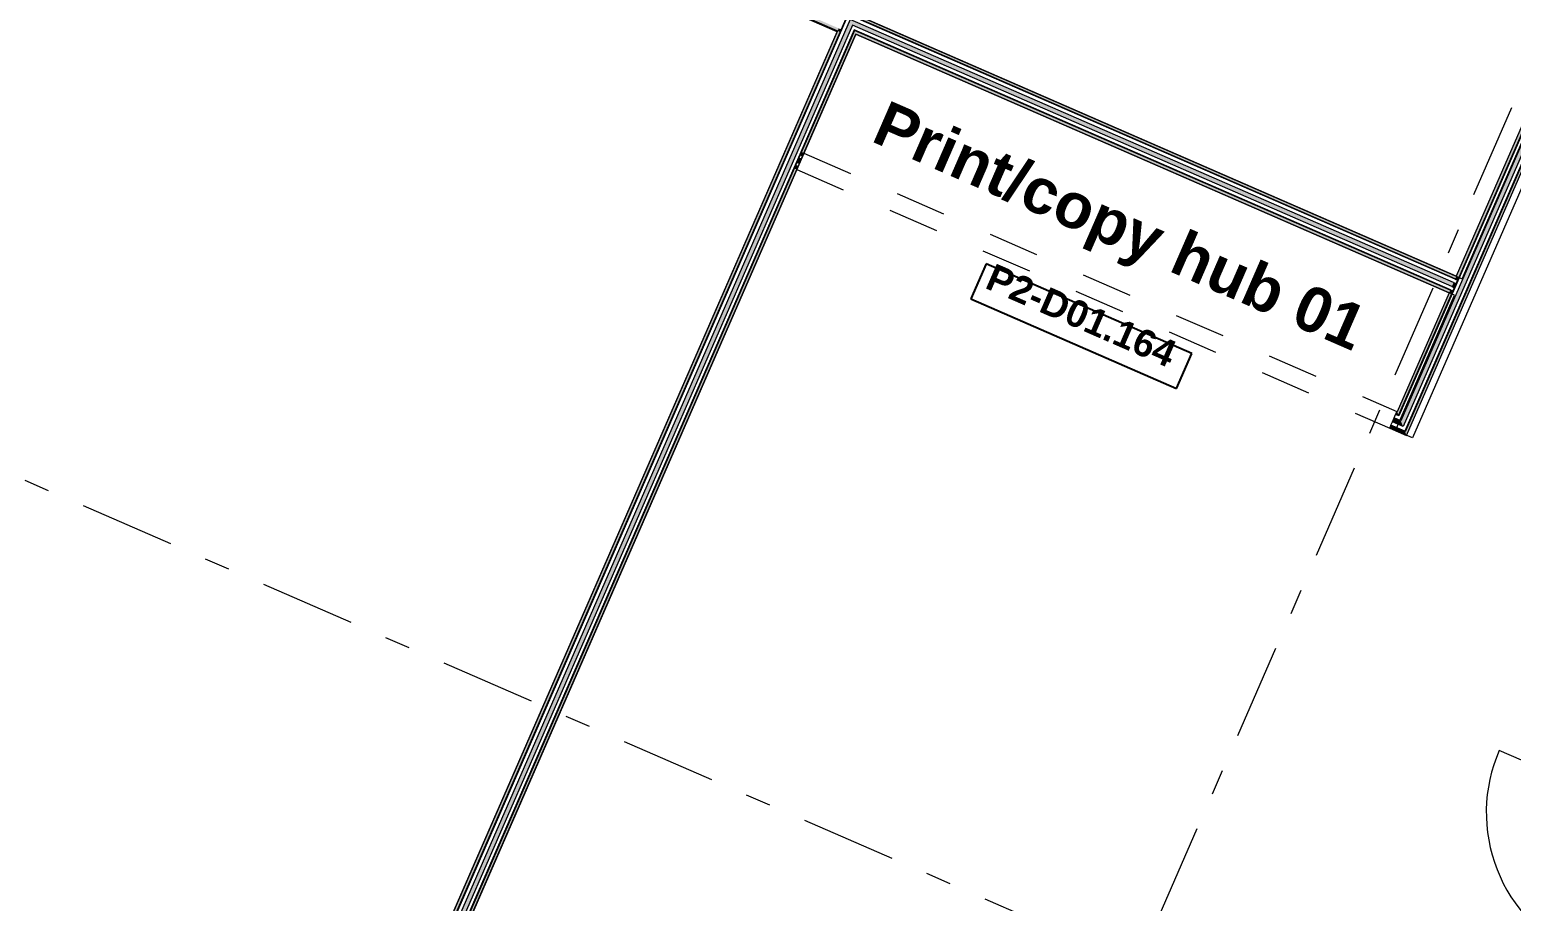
# Model space of a CAD drawing. Header units: millimetres. Extents: x -50172 to 90294, y -80883 to 25069.
# Drawn here: x -12876 to -4639, y -26079 to -21232 of the extents above; entities that cross this region are included whole.
import ezdxf
from ezdxf.enums import TextEntityAlignment as Align

# ---------------------------------------------------------------- set-up
doc = ezdxf.new("R2010")
doc.units = ezdxf.units.MM
doc.header["$MEASUREMENT"] = 0
doc.linetypes.add('Dashed', pattern=[564.444447, 282.222223, -282.222223])
doc.linetypes.add('Double Dashed', pattern=[1093.611073, 529.166651, -211.666656, 141.111112, -211.666656])
for name, color, linetype in [('New_A-05-M_Gross_Int_Circulation', 7, 'Continuous'), ('New_A-15-MG_Structural_Grid_Phase_2', 7, 'Continuous'), ('New_A-25-M_Wall_Int', 7, 'Continuous'), ('New_A-35-M_FFE-Zone', 7, 'Continuous'), ('New_ArchiCAD Door Markers', 7, 'Continuous'), ('New_ArchiCAD Doors', 7, 'Continuous')]:
    doc.layers.add(name, color=color, linetype=linetype)
for name, color, linetype, lineweight, true_color in [('New_A-05-M_Gross_Int_Circulation_Pen_No__74', 7, 'Continuous', 20, 0x606060), ('New_A-15-MG_Structural_Grid_Phase_2_Pen_No__222', 7, 'Continuous', 13, 0x65af33), ('New_A-25-M_Wall_Int_Pen_No__107', 7, 'Continuous', 15, 0xa6a6a6), ('New_A-35-M_FFE-Zone_Pen_No__74', 7, 'Continuous', 20, 0x606060), ('New_ArchiCAD Doors_Pen_No__43', 7, 'Continuous', 30, 0x444444), ('New_ArchiCAD Doors_Pen_No__63', 7, 'Continuous', 20, 0x606060)]:
    doc.layers.add(name, color=color, linetype=linetype, lineweight=lineweight, true_color=true_color)
for name, color, linetype, lineweight in [('New_A-25-M_Wall_Int_Pen_No__1', 7, 'Continuous', 13), ('New_A-95-P_Text_1_50_GA_Pen_No__1', 7, 'Continuous', 13), ('New_ArchiCAD Door Markers_Pen_No__1', 7, 'Continuous', 13), ('New_ArchiCAD Door Markers_Pen_No__5', 7, 'Continuous', 25), ('New_ArchiCAD Doors_Pen_No__1', 7, 'Continuous', 13), ('New_ArchiCAD Doors_Pen_No__3', 7, 'Continuous', 18), ('New_ArchiCAD Zone Stamps_Pen_No__9', 7, 'Continuous', 13)]:
    doc.layers.add(name, color=color, linetype=linetype, lineweight=lineweight)
doc.styles.add('GENERATED_STYLE_1', font='')
doc.styles.add('GENERATED_STYLE_2', font='')
doc.styles.add('GENERATED_STYLE_3', font='')
doc.styles.add('GENERATED_STYLE_4', font='')
doc.styles.get('GENERATED_STYLE_1').set_extended_font_data('Arial', bold=True)
doc.styles.get('GENERATED_STYLE_2').set_extended_font_data('Swis721 BT', bold=True)
doc.styles.get('GENERATED_STYLE_3').set_extended_font_data('Arial')
doc.styles.get('GENERATED_STYLE_4').set_extended_font_data('Swis721 BT')
pattern_1 = [(246.4346, (0, 0), (-158.7605, 69.2466), [0, -100]), (246.4346, (59.39, -80.45), (-158.7605, 69.2466), [0, -100])]
pattern_2 = [(45, (0, 0), (-91.9239, 91.9239), []), (135, (0, 0), (91.9239, 91.9239), [])]

# ---------------------------------------------------------------- blocks, each defined once
blk = doc.blocks.new('Corridor 01-First_INB 1151_10_1', base_point=(-9240.8, -29522.2))
at = {"layer": 'New_A-05-M_Gross_Int_Circulation_Pen_No__74', "linetype": 'Continuous'}
for p, q in [((-2273.1, -16816.3), (-5188.7, -23502.8)), ((-8283, -21256.9), (-12748.2, -31496.9)), ((-4955.5, -22707.9), (-8283, -21256.9)), ((-5284, -23461.3), (-4955.5, -22707.9)), ((-5188.7, -23502.8), (-5284, -23461.3))]:
    blk.add_line(p, q, dxfattribs=at)
at = {"layer": 'New_ArchiCAD Zone Stamps_Pen_No__9'}
for tag, height, style, p in [('ROOM_NAME', 250, 'GENERATED_STYLE_1', (-10021.4, -27985.4)), ('zoneNameLine2', 250, 'GENERATED_STYLE_1', (-10209.8, -28417.5)), ('ROOM_NUMBER', 200, 'GENERATED_STYLE_3', (-10398.2, -28838.2)), ('measuredAreaCode', 200, 'GENERATED_STYLE_3', (-10555.2, -29198.4)), ('DUMMY_649', 200, 'GENERATED_STYLE_3', (-10247.8, -29332.4)), ('DUMMY_650', 200, 'GENERATED_STYLE_3', (-9618.7, -29606.8)), ('DUMMY_651', 133.3, 'GENERATED_STYLE_3', (-9339.4, -29713.3))]:
    blk.add_attdef(tag, text='', height=height, rotation=336.44041, dxfattribs=dict(at, style=style)).set_placement(p, align=Align.TOP_LEFT)
blk = doc.blocks.new('Computer Lab E (PG)_INB 1101_11_1', base_point=(-15404.6, -22880.3))
at = {"layer": 'New_A-35-M_FFE-Zone_Pen_No__74', "linetype": 'Continuous'}
for p, q in [((-8386.8, -21244.5), (-16951.6, -17509.9)), ((-12402.4, -30453.4), (-8386.8, -21244.5))]:
    blk.add_line(p, q, dxfattribs=at)
at = {"layer": 'New_ArchiCAD Zone Stamps_Pen_No__9'}
for tag, height, style, p in [('ROOM_NAME', 250, 'GENERATED_STYLE_1', (-16534.2, -21191.3)), ('zoneNameLine2', 250, 'GENERATED_STYLE_1', (-16722.6, -21623.4)), ('ROOM_NUMBER', 200, 'GENERATED_STYLE_3', (-16911.1, -22044.1)), ('measuredAreaCode', 200, 'GENERATED_STYLE_3', (-17068.1, -22404.2)), ('DUMMY_649', 200, 'GENERATED_STYLE_3', (-16760.7, -22538.3)), ('DUMMY_650', 200, 'GENERATED_STYLE_3', (-16271.3, -22751.7)), ('DUMMY_651', 133.3, 'GENERATED_STYLE_3', (-15992.1, -22858.2))]:
    blk.add_attdef(tag, text='', height=height, rotation=336.44041, dxfattribs=dict(at, style=style)).set_placement(p, align=Align.TOP_LEFT)
blk = doc.blocks.new('Research space 1_INB 1103_14_1', base_point=(-6557.3, -12752.9))
at = {"layer": 'New_A-35-M_FFE-Zone_Pen_No__74', "linetype": 'Continuous'}
for p, q in [((-17051.6, -17325.8), (-4911.9, -22617.8)), ((-4911.9, -22617.8), (-3989.5, -20502.5))]:
    blk.add_line(p, q, dxfattribs=at)
at = {"layer": 'New_ArchiCAD Zone Stamps_Pen_No__9'}
for tag, height, style, p in [('ROOM_NAME', 250, 'GENERATED_STYLE_1', (-9054.2, -14911.9)), ('zoneNameLine2', 250, 'GENERATED_STYLE_1', (-9242.6, -15344.1)), ('ROOM_NUMBER', 200, 'GENERATED_STYLE_3', (-9431.1, -15764.8)), ('measuredAreaCode', 200, 'GENERATED_STYLE_3', (-9588.1, -16124.9)), ('DUMMY_649', 200, 'GENERATED_STYLE_3', (-9280.7, -16258.9)), ('DUMMY_650', 200, 'GENERATED_STYLE_3', (-8670.2, -16525.1)), ('DUMMY_651', 133.3, 'GENERATED_STYLE_3', (-8390.9, -16631.7))]:
    blk.add_attdef(tag, text='', height=height, rotation=336.44041, dxfattribs=dict(at, style=style)).set_placement(p, align=Align.TOP_LEFT)
blk = doc.blocks.new('*X430')
at = {"layer": 'New_A-25-M_Wall_Int_Pen_No__107', "linetype": 'Continuous'}
blk.add_hatch(color=256, dxfattribs=at).paths.add_polyline_path([(-8315.2, -21175.4), (-11763.5, -29083.7), (-11740.6, -29093.7), (-8302.2, -21208.3)])
blk = doc.blocks.new('*X431')
at = {"layer": 'New_A-25-M_Wall_Int_Pen_No__107', "linetype": 'Continuous'}
blk.add_hatch(color=256, dxfattribs=at).paths.add_polyline_path([(-8596.8, -21976.4), (-8586.8, -21953.4), (-8600.5, -21947.5), (-8610.5, -21970.4)])
blk = doc.blocks.new('Wall_84_1', base_point=(-8283.1, -21257))
at = {"layer": 'New_A-25-M_Wall_Int_Pen_No__107', "linetype": 'Continuous', "lineweight": 0, "true_color": 0x535353}
for points in [[(-11784.6, -29074.5), (-11781.9, -29075.7), (-8325.5, -21149.1), (-8326.5, -21146.5), (-8327.4, -21146.1)], [(-8618.1, -21987.8), (-8290.9, -21237.3), (-8292.4, -21233.3), (-8620.9, -21986.6)], [(-8622.1, -21989.3), (-11723.2, -29101.3), (-11720.5, -29102.5), (-8619.3, -21990.5)], [(-8619.3, -21990.5), (-8618.1, -21987.8), (-8620.9, -21986.6), (-8622.1, -21989.3)], [(-8605.6, -21996.5), (-8604.4, -21993.8), (-8618.1, -21987.8), (-8619.3, -21990.5)], [(-8578.8, -21935.1), (-8577.6, -21932.4), (-8591.3, -21926.4), (-8592.5, -21929.1)]]:
    blk.add_hatch(color=251, dxfattribs=at).paths.add_polyline_path(points)
at = {"layer": 'New_A-25-M_Wall_Int_Pen_No__107', "linetype": 'Continuous'}
for points in [[(-11798.4, -29068.5), (-11784.6, -29074.5), (-8370.6, -21245.1), (-8384.4, -21239.1)], [(-8571.6, -21918.6), (-8283.1, -21257), (-8290.9, -21237.3), (-8585.3, -21912.6)], [(-8370.6, -21245.1), (-8364.6, -21231.3), (-8378.4, -21225.3), (-8384.4, -21239.1)], [(-8611.6, -22010.3), (-8605.6, -21996.5), (-8619.3, -21990.5), (-8625.3, -22004.3)], [(-8577.6, -21932.4), (-8571.6, -21918.6), (-8585.3, -21912.6), (-8591.3, -21926.4)], [(-8625.3, -22004.3), (-11720.5, -29102.5), (-11706.7, -29108.5), (-8611.6, -22010.3)]]:
    blk.add_hatch(color=256, dxfattribs=at).paths.add_polyline_path(points)
at = {"layer": 'New_A-25-M_Wall_Int_Pen_No__1', "linetype": 'Continuous'}
for p, q in [((-8327.4, -21146.1), (-11784.6, -29074.5)), ((-8325.5, -21149.1), (-11781.9, -29075.7)), ((-8315.2, -21175.4), (-11763.5, -29083.7)), ((-8302.2, -21208.3), (-11740.6, -29093.7)), ((-8292.4, -21233.3), (-8620.9, -21986.6)), ((-8290.9, -21237.3), (-8585.3, -21912.6)), ((-8622.1, -21989.3), (-11723.2, -29101.3)), ((-8619.3, -21990.5), (-8625.3, -22004.3)), ((-8620.9, -21986.6), (-8622.1, -21989.3)), ((-8619.3, -21990.5), (-8605.6, -21996.5)), ((-8610.5, -21970.4), (-8618.1, -21987.8)), ((-8604.4, -21993.8), (-8618.1, -21987.8)), ((-8600.5, -21947.5), (-8610.5, -21970.4)), ((-8596.8, -21976.4), (-8610.5, -21970.4)), ((-8592.5, -21929.1), (-8600.5, -21947.5)), ((-8586.8, -21953.4), (-8600.5, -21947.5)), ((-8578.8, -21935.1), (-8592.5, -21929.1)), ((-8585.3, -21912.6), (-8591.3, -21926.4)), ((-8577.6, -21932.4), (-8591.3, -21926.4)), ((-8625.3, -22004.3), (-11720.5, -29102.5))]:
    blk.add_line(p, q, dxfattribs=at)
at = {"layer": 'New_A-25-M_Wall_Int_Pen_No__1', "linetype": 'Continuous', "flags": 128}
for points in [[(-8384.4, -21239.1), (-11798.4, -29068.5)], [(-8571.6, -21918.6), (-8283.1, -21257)], [(-11706.7, -29108.5), (-8611.6, -22010.3)]]:
    blk.add_lwpolyline(points, dxfattribs=at)
at = {"layer": 'New_A-25-M_Wall_Int', "color": 250, "lineweight": 50, "true_color": 0x2a2a2a}
for name in ['*X430', '*X431']:
    blk.add_blockref(name, (0, 0), dxfattribs=at)
blk = doc.blocks.new('*X528')
at = {"layer": 'New_A-25-M_Wall_Int_Pen_No__107', "linetype": 'Continuous'}
blk.add_hatch(color=256, dxfattribs=at).paths.add_polyline_path([(-4960.2, -22638.2), (-8315.2, -21175.4), (-8302.2, -21208.3), (-4970.2, -22661.1)])
blk = doc.blocks.new('Wall_126_1', base_point=(-4893.3, -22735))
at = {"layer": 'New_A-25-M_Wall_Int_Pen_No__107', "linetype": 'Continuous'}
for points in [[(-4945, -22603.3), (-8334.8, -21125.4), (-8327, -21145.1), (-4951, -22617.1)], [(-4979, -22681.3), (-8290.9, -21237.3), (-8283.1, -21257), (-4985, -22695)]]:
    blk.add_hatch(color=256, dxfattribs=at).paths.add_polyline_path(points)
at = {"layer": 'New_A-25-M_Wall_Int_Pen_No__107', "linetype": 'Continuous', "lineweight": 0, "true_color": 0x535353}
for points in [[(-4951, -22617.1), (-8327, -21145.1), (-8325.5, -21149.1), (-4952.2, -22619.8)], [(-4977.8, -22678.5), (-8292.4, -21233.3), (-8290.9, -21237.3), (-4979, -22681.3)]]:
    blk.add_hatch(color=251, dxfattribs=at).paths.add_polyline_path(points)
at = {"layer": 'New_A-25-M_Wall_Int_Pen_No__1', "linetype": 'Continuous'}
for p, q in [((-4951, -22617.1), (-8327, -21145.1)), ((-4952.2, -22619.8), (-8325.5, -21149.1)), ((-4960.2, -22638.2), (-8315.2, -21175.4)), ((-4970.2, -22661.1), (-8302.2, -21208.3)), ((-4977.8, -22678.5), (-8292.4, -21233.3)), ((-4979, -22681.3), (-8290.9, -21237.3))]:
    blk.add_line(p, q, dxfattribs=at)
at = {"layer": 'New_A-25-M_Wall_Int_Pen_No__1', "linetype": 'Continuous', "flags": 128}
for points in [[(-4945, -22603.3), (-8334.8, -21125.4)], [(-8283.1, -21257), (-4985, -22695)]]:
    blk.add_lwpolyline(points, dxfattribs=at)
at = {"layer": 'New_A-25-M_Wall_Int', "color": 250, "lineweight": 50, "true_color": 0x2a2a2a}
blk.add_blockref('*X528', (0, 0), dxfattribs=at)
blk = doc.blocks.new('*X561')
at = {"layer": 'New_A-25-M_Wall_Int_Pen_No__107', "linetype": 'Continuous'}
blk.add_hatch(color=256, dxfattribs=at).paths.add_polyline_path([(-5300.6, -23413.7), (-5241, -23439.7), (-5253.9, -23406.7), (-5290.6, -23390.8)])
blk = doc.blocks.new('Rectangular Door Opening 19_2')
at = {"layer": 'New_ArchiCAD Doors_Pen_No__3', "linetype": 'Dashed'}
for p, q in [((-1798, 100), (1798, 100)), ((-1798, 0), (1798, 0))]:
    blk.add_line(p, q, dxfattribs=at)
blk = doc.blocks.new('Door Stamp 17_52')
at = {"layer": 'New_ArchiCAD Door Markers_Pen_No__5', "linetype": 'Continuous'}
for p, q in [((623.9, -160), (-623.9, -160)), ((-623.9, -160), (-623.9, -371.8)), ((623.9, -371.8), (623.9, -160)), ((-623.9, -371.8), (623.9, -371.8)), ((-623.9, -371.8), (623.9, -371.8))]:
    blk.add_line(p, q, dxfattribs=at)
at = {"layer": 'New_ArchiCAD Door Markers_Pen_No__1', "style": 'GENERATED_STYLE_2'}
blk.add_attdef('AC_WIDO_ID', text='', height=150, dxfattribs=at).set_placement((-565.1, -327.2), align=Align.BOTTOM_LEFT)
blk = doc.blocks.new('Wall_140_1', base_point=(-8611.6, -22010.3))
at = {"layer": 'New_A-25-M_Wall_Int_Pen_No__107', "linetype": 'Continuous', "lineweight": 0, "true_color": 0x535353}
for points in [[(-5282.6, -23372.4), (-5264.2, -23380.4), (-5265.8, -23376.5), (-5281.4, -23369.7)], [(-5309.4, -23433.8), (-5229.6, -23468.6), (-5231.2, -23464.7), (-5308.2, -23431.1)]]:
    blk.add_hatch(color=251, dxfattribs=at).paths.add_polyline_path(points)
at = {"layer": 'New_A-25-M_Wall_Int_Pen_No__107', "linetype": 'Continuous'}
for points in [[(-5281.4, -23369.7), (-5265.8, -23376.5), (-5273.5, -23356.7), (-5275.4, -23355.9)], [(-5309.4, -23433.8), (-5315.3, -23447.6), (-5221.8, -23488.4), (-5229.6, -23468.6)]]:
    blk.add_hatch(color=256, dxfattribs=at).paths.add_polyline_path(points)
at = {"layer": 'New_A-25-M_Wall_Int_Pen_No__1', "linetype": 'Continuous'}
for p, q in [((-8604.4, -21993.8), (-8596.8, -21976.4)), ((-8596.8, -21976.4), (-8586.8, -21953.4)), ((-8586.8, -21953.4), (-8578.8, -21935.1)), ((-8578.8, -21935.1), (-8577.6, -21932.4)), ((-8577.6, -21932.4), (-8571.6, -21918.6)), ((-8611.6, -22010.3), (-8605.6, -21996.5)), ((-8605.6, -21996.5), (-8604.4, -21993.8)), ((-5300.6, -23413.7), (-5290.6, -23390.8)), ((-5290.6, -23390.8), (-5282.6, -23372.4)), ((-5253.9, -23406.7), (-5290.6, -23390.8)), ((-5282.6, -23372.4), (-5281.4, -23369.7)), ((-5264.2, -23380.4), (-5282.6, -23372.4)), ((-5281.4, -23369.7), (-5275.4, -23355.9)), ((-5265.8, -23376.5), (-5281.4, -23369.7)), ((-5315.3, -23447.6), (-5309.4, -23433.8)), ((-5309.4, -23433.8), (-5308.2, -23431.1)), ((-5229.6, -23468.6), (-5309.4, -23433.8)), ((-5308.2, -23431.1), (-5300.6, -23413.7)), ((-5231.2, -23464.7), (-5308.2, -23431.1)), ((-5241, -23439.7), (-5300.6, -23413.7))]:
    blk.add_line(p, q, dxfattribs=at)
at = {"layer": 'New_A-25-M_Wall_Int_Pen_No__1', "linetype": 'Continuous', "flags": 128}
for points in [[(-5273.5, -23356.7), (-5275.4, -23355.9)], [(-5315.3, -23447.6), (-5221.8, -23488.4)]]:
    blk.add_lwpolyline(points, dxfattribs=at)
at = {"layer": 'New_A-25-M_Wall_Int', "color": 250, "lineweight": 50, "true_color": 0x2a2a2a}
blk.add_blockref('*X561', (0, 0), dxfattribs=at)
at = {"layer": 'New_ArchiCAD Door Markers'}
ref = blk.add_blockref('Door Stamp 17_52', (-6923.5, -22637.3), dxfattribs=dict(at, rotation=336.4404115839984))
ref.add_attrib('AC_WIDO_ID', 'P2-D01.164', dxfattribs={"layer": 'New_ArchiCAD Door Markers_Pen_No__1', "color": 7, "height": 150, "rotation": 336.44041, "style": 'GENERATED_STYLE_2'}).set_placement((-7590.1, -22707.6), align=Align.BOTTOM_LEFT)
at = {"layer": 'New_ArchiCAD Doors', "color": 251, "linetype": 'Continuous', "lineweight": 20, "true_color": 0x606060, "zscale": 1000, "rotation": 336.4404115839984}
blk.add_blockref('Rectangular Door Opening 19_2', (-6963.5, -22728.9), dxfattribs=at)
blk = doc.blocks.new('Wall_179_1', base_point=(-8292.7, -21279))
at = {"layer": 'New_A-25-M_Wall_Int_Pen_No__107', "linetype": 'Continuous'}
blk.add_hatch(color=256, dxfattribs=at).paths.add_polyline_path([(-16945.7, -17506.3), (-8384.4, -21239.1), (-8378.4, -21225.3), (-16939.7, -17492.5)])
at = {"layer": 'New_A-25-M_Wall_Int_Pen_No__1', "linetype": 'Continuous', "flags": 128}
blk.add_lwpolyline([(-16945.7, -17506.3), (-8384.4, -21239.1)], dxfattribs=at)
blk = doc.blocks.new('*X701')
at = {"layer": 'New_A-25-M_Wall_Int_Pen_No__107', "linetype": 'Continuous'}
blk.add_hatch(color=256, dxfattribs=at).paths.add_polyline_path([(-4956.5, -22667.1), (-4946.5, -22644.2), (-4960.2, -22638.2), (-4970.2, -22661.1)])
blk = doc.blocks.new('*X702')
at = {"layer": 'New_A-25-M_Wall_Int_Pen_No__107', "linetype": 'Continuous'}
blk.add_hatch(color=256, dxfattribs=at).paths.add_polyline_path([(-1742.4, -15353.8), (-5253.9, -23406.7), (-5241, -23439.7), (-1719.5, -15363.7)])
blk = doc.blocks.new('Wall_236_1', base_point=(-964.9, -13725.8))
at = {"layer": 'New_A-25-M_Wall_Int_Pen_No__107', "linetype": 'Continuous', "lineweight": 0, "true_color": 0x535353}
for points in [[(-4937.3, -22623.1), (-4934.5, -22624.3), (-1760.7, -15345.8), (-1763.5, -15344.6)], [(-2316.7, -16780.9), (-5231.2, -23464.7), (-5229.6, -23468.6), (-2314, -16782.1)], [(-4938.5, -22625.8), (-5265.8, -23376.5), (-5264.2, -23380.4), (-4935.7, -22627)], [(-4938.5, -22625.8), (-4937.3, -22623.1), (-4951, -22617.1), (-4952.2, -22619.8)], [(-4935.7, -22627), (-4934.5, -22624.3), (-4937.3, -22623.1), (-4938.5, -22625.8)], [(-4965.3, -22687.3), (-4964.1, -22684.5), (-4977.8, -22678.5), (-4979, -22681.3)]]:
    blk.add_hatch(color=251, dxfattribs=at).paths.add_polyline_path(points)
at = {"layer": 'New_A-25-M_Wall_Int_Pen_No__107', "linetype": 'Continuous'}
for points in [[(-2320, -16795.9), (-5229.6, -23468.6), (-5221.8, -23488.4), (-2306.2, -16801.9)], [(-4931.3, -22609.3), (-4011.9, -20500.8), (-4025.6, -20494.8), (-4945, -22603.3)], [(-4937.3, -22623.1), (-4931.3, -22609.3), (-4945, -22603.3), (-4951, -22617.1)], [(-4985, -22695), (-5273.5, -23356.7), (-5265.8, -23376.5), (-4971.3, -22701)], [(-4971.3, -22701), (-4965.3, -22687.3), (-4979, -22681.3), (-4985, -22695)]]:
    blk.add_hatch(color=256, dxfattribs=at).paths.add_polyline_path(points)
at = {"layer": 'New_A-25-M_Wall_Int_Pen_No__1', "linetype": 'Continuous'}
for p, q in [((-1760.7, -15345.8), (-5264.2, -23380.4)), ((-1742.4, -15353.8), (-5253.9, -23406.7)), ((-1719.5, -15363.7), (-5241, -23439.7)), ((-1763.5, -15344.6), (-4937.3, -22623.1)), ((-2316.7, -16780.9), (-5231.2, -23464.7)), ((-2320, -16795.9), (-5229.6, -23468.6)), ((-4938.5, -22625.8), (-5265.8, -23376.5)), ((-4960.2, -22638.2), (-4946.5, -22644.2)), ((-4952.2, -22619.8), (-4938.5, -22625.8)), ((-4937.3, -22623.1), (-4951, -22617.1)), ((-4979, -22681.3), (-4965.3, -22687.3)), ((-4977.8, -22678.5), (-4964.1, -22684.5)), ((-4970.2, -22661.1), (-4956.5, -22667.1))]:
    blk.add_line(p, q, dxfattribs=at)
at = {"layer": 'New_A-25-M_Wall_Int_Pen_No__1', "linetype": 'Continuous', "flags": 128}
for points in [[(-5221.8, -23488.4), (-2306.2, -16801.9)], [(-4025.6, -20494.8), (-4945, -22603.3)], [(-4985, -22695), (-5273.5, -23356.7)]]:
    blk.add_lwpolyline(points, dxfattribs=at)
at = {"layer": 'New_A-25-M_Wall_Int', "color": 250, "lineweight": 50, "true_color": 0x2a2a2a}
for name in ['*X702', '*X701']:
    blk.add_blockref(name, (0, 0), dxfattribs=at)
blk = doc.blocks.new('Door 19_13')
at = {"layer": 'New_ArchiCAD Doors_Pen_No__1', "linetype": 'Continuous'}
for p, q in [((-505, 0), (-505, -15)), ((505, 0), (505, -15)), ((-505, -15), (-505, -155)), ((505, -15), (505, -155))]:
    blk.add_line(p, q, dxfattribs=at)
at = {"layer": 'New_ArchiCAD Doors_Pen_No__43', "linetype": 'Continuous'}
for p, q in [((-498, 0), (-505, 0)), ((-505, 0), (-505, -155)), ((-432, 0), (-498, 0)), ((-498, 0), (-498, -155)), ((-432, -155), (-432, 0)), ((498, 0), (432, 0)), ((432, 0), (432, -155)), ((498, 0), (505, 0)), ((498, -155), (498, 0)), ((505, 0), (505, -155)), ((-498, -155), (-505, -155)), ((-498, -155), (-432, -155)), ((432, -155), (498, -155)), ((498, -155), (505, -155))]:
    blk.add_line(p, q, dxfattribs=at)
at = {"layer": 'New_ArchiCAD Doors_Pen_No__63', "linetype": 'Continuous'}
blk.add_line((432, 0), (432.3, 864), dxfattribs=at)
blk.add_arc((432, 0), 864, 89.98183, 180, dxfattribs=at)
blk = doc.blocks.new('Door Stamp 17_44')
at = {"layer": 'New_ArchiCAD Door Markers_Pen_No__5', "linetype": 'Continuous'}
for p, q in [((-488.5, -227.6), (-488.6, -439.4)), ((488.6, -227.9), (-488.5, -227.6)), ((488.5, -439.7), (488.6, -227.9)), ((-488.6, -439.4), (488.5, -439.7)), ((-488.6, -439.4), (488.5, -439.7))]:
    blk.add_line(p, q, dxfattribs=at)
at = {"layer": 'New_ArchiCAD Door Markers_Pen_No__1', "style": 'GENERATED_STYLE_2'}
blk.add_attdef('AC_WIDO_ID', text='', height=150, rotation=359.98183, dxfattribs=at).set_placement((-429.8, -394.8), align=Align.BOTTOM_LEFT)
blk = doc.blocks.new('Wall_388_1', base_point=(-3649.6, -24978.3))
at = {"layer": 'New_A-25-M_Wall_Int_Pen_No__107', "linetype": 'Continuous'}
h = blk.add_hatch(dxfattribs=at)
h.set_pattern_fill('Plaster_0001', color=256, style=0, pattern_type=2)
h.set_pattern_definition(pattern_1)
h.paths.add_polyline_path([(-3649.6, -24978.3), (-3885.4, -25519), (-3871.6, -25525), (-3641.3, -24996.7)])
h = blk.add_hatch(dxfattribs=at)
h.set_pattern_fill('Concrete_Block_0001', color=256, style=0, pattern_type=2)
h.set_pattern_definition(pattern_2)
h.paths.add_polyline_path([(-3563.5, -25168.6), (-3641.3, -24996.7), (-3691.8, -25112.7)])
h = blk.add_hatch(dxfattribs=at)
h.set_pattern_fill('Concrete_Block_0001', color=256, style=0, pattern_type=2)
h.set_pattern_definition(pattern_2)
h.paths.add_polyline_path([(-3691.8, -25112.7), (-3871.6, -25525), (-3743.3, -25580.9), (-3563.5, -25168.6)])
h = blk.add_hatch(dxfattribs=at)
h.set_pattern_fill('Plaster_0001', color=256, style=0, pattern_type=2)
h.set_pattern_definition(pattern_1)
h.paths.add_polyline_path([(-4289.2, -26444.7), (-4524.9, -26985.1), (-4505.2, -26977.4), (-4275.4, -26450.7)])
h = blk.add_hatch(dxfattribs=at)
h.set_pattern_fill('Concrete_Block_0001', color=256, style=0, pattern_type=2)
h.set_pattern_definition(pattern_2)
h.paths.add_polyline_path([(-4505.2, -26977.4), (-4320.9, -26905), (-4147.1, -26506.7), (-4275.4, -26450.7)])
at = {"layer": 'New_A-25-M_Wall_Int_Pen_No__1', "linetype": 'Continuous'}
for p, q in [((-3641.3, -24996.7), (-3691.8, -25112.7)), ((-3691.8, -25112.7), (-3871.6, -25525)), ((-3885.4, -25519), (-3871.6, -25525)), ((-3871.6, -25525), (-3743.3, -25580.9)), ((-4275.4, -26450.7), (-4505.2, -26977.4)), ((-4289.2, -26444.7), (-4275.4, -26450.7)), ((-4275.4, -26450.7), (-4147.1, -26506.7))]:
    blk.add_line(p, q, dxfattribs=at)
at = {"layer": 'New_A-25-M_Wall_Int_Pen_No__1', "linetype": 'Continuous', "flags": 128}
for points in [[(-3649.6, -24978.3), (-3885.4, -25519)], [(-3743.3, -25580.9), (-3563.5, -25168.6)], [(-4289.2, -26444.7), (-4524.9, -26985.1)], [(-4320.9, -26905), (-4147.1, -26506.7)]]:
    blk.add_lwpolyline(points, dxfattribs=at)
at = {"layer": 'New_ArchiCAD Door Markers'}
ref = blk.add_blockref('Door Stamp 17_44', (-3945.2, -26043.8), dxfattribs=dict(at, rotation=246.4345997692088))
ref.add_attrib('AC_WIDO_ID', 'ID01.015', dxfattribs={"layer": 'New_ArchiCAD Door Markers_Pen_No__1', "color": 7, "height": 150, "rotation": 246.41643, "style": 'GENERATED_STYLE_2'}).set_placement((-4176.1, -25429.6), align=Align.BOTTOM_LEFT)
at = {"layer": 'New_ArchiCAD Doors', "color": 251, "linetype": 'Continuous', "lineweight": 20, "true_color": 0x606060, "zscale": 1000, "rotation": 66.43459976920887}
blk.add_blockref('Door 19_13', (-4087.3, -25981.9), dxfattribs=at)
blk = doc.blocks.new('Standard grid marker_31')
at = {"layer": 'New_A-15-MG_Structural_Grid_Phase_2_Pen_No__222', "linetype": 'Double Dashed'}
blk.add_line((705.1, 0), (18281.2, 0), dxfattribs=at)
at = {"layer": 'New_A-15-MG_Structural_Grid_Phase_2_Pen_No__222', "style": 'GENERATED_STYLE_4'}
for tag, p in [('AC_MarkerText_1_0', (-500, 43.4)), ('AC_MarkerText_1_1', (19486.3, 43.4))]:
    blk.add_attdef(tag, text='', height=350, rotation=180, dxfattribs=at).set_placement(p, align=Align.MIDDLE_CENTER)
blk = doc.blocks.new('Standard grid marker_44')
at = {"layer": 'New_A-15-MG_Structural_Grid_Phase_2_Pen_No__222', "linetype": 'Double Dashed'}
blk.add_line((1905, 0), (37382, 0), dxfattribs=at)
at = {"layer": 'New_A-15-MG_Structural_Grid_Phase_2_Pen_No__222', "style": 'GENERATED_STYLE_4'}
for tag, p in [('AC_MarkerText_1_0', (-500, 946.2)), ('AC_MarkerText_1_1', (39787, 946.2))]:
    blk.add_attdef(tag, text='', height=350, rotation=270, dxfattribs=at).set_placement(p, align=Align.MIDDLE_CENTER)

msp = doc.modelspace()

# ---------------------------------------------------------------- block references
at = {"layer": 'New_A-05-M_Gross_Int_Circulation', "linetype": 'Continuous'}
msp.add_blockref('Corridor 01-First_INB 1151_10_1', (-9240.8, -29522.2), dxfattribs=at)
at = {"layer": 'New_A-15-MG_Structural_Grid_Phase_2', "color": 8, "linetype": 'Continuous', "lineweight": 15, "zscale": 1000}
for name, p, rotation in [('Standard grid marker_44', (-9543.7, -32918), 66.44041158399293), ('Standard grid marker_31', (-6433.3, -26559.5), 156.4404115839929)]:
    msp.add_blockref(name, p, dxfattribs=dict(at, rotation=rotation))
at = {"layer": 'New_A-25-M_Wall_Int', "color": 250, "lineweight": 50, "true_color": 0x2a2a2a}
for name, p in [('Wall_236_1', (-964.9, -13725.8)), ('Wall_179_1', (-8292.7, -21279)), ('Wall_84_1', (-8283.1, -21257)), ('Wall_126_1', (-4893.3, -22735)), ('Wall_140_1', (-8611.6, -22010.3)), ('Wall_388_1', (-3649.6, -24978.3))]:
    msp.add_blockref(name, p, dxfattribs=at)
at = {"layer": 'New_A-35-M_FFE-Zone', "linetype": 'Continuous'}
for name, p in [('Research space 1_INB 1103_14_1', (-6557.3, -12752.9)), ('Computer Lab E (PG)_INB 1101_11_1', (-15404.6, -22880.3))]:
    msp.add_blockref(name, p, dxfattribs=at)

# ---------------------------------------------------------------- texts
at = {"layer": 'New_A-95-P_Text_1_50_GA_Pen_No__1', "linetype": 'Continuous', "insert": (-6763, -22206.4), "char_height": 250, "attachment_point": 2, "rotation": 336.44041, "style": 'GENERATED_STYLE_2'}
msp.add_mtext('\\A1;{\\fSwis721 BT|b1|i0|c0|p34;Print/copy hub 01}', dxfattribs=at)

doc.saveas('drawing.dxf')
